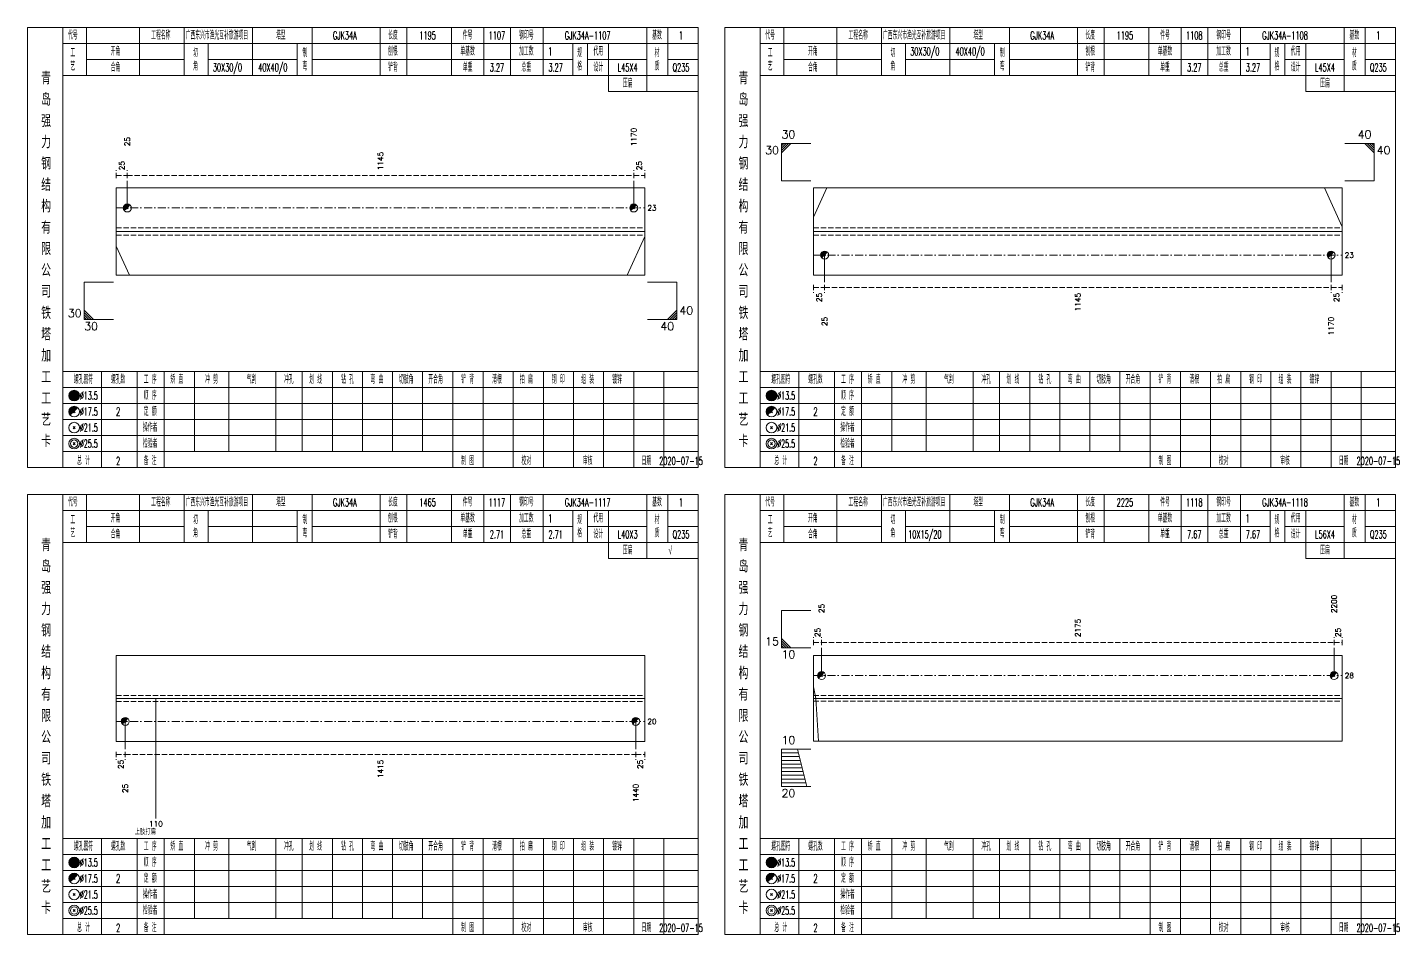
# Model space of a CAD drawing. Extents: x 0 to 2606, y -377 to 6479.
# Drawn here: x 2091 to 2606, y 1750 to 2090 of the extents above; entities that cross this region are included whole.
import ezdxf
from ezdxf.enums import TextEntityAlignment as Align

# ---------------------------------------------------------------- set-up
doc = ezdxf.new("R2010")
doc.units = 0
doc.header["$MEASUREMENT"] = 0
doc.linetypes.add('一点画线', pattern=[5.2, 3, -1, 0.2, -1])
doc.linetypes.add('虚线', pattern=[2.75, 2, -0.75])
doc.layers.get('0').update_dxf_attribs({"linetype": 'CONTINUOUS', "lineweight": 25})
for name, color, linetype, lineweight in [('1', 7, 'CONTINUOUS', 25), ('2', 7, 'CONTINUOUS', 25), ('4', 7, 'CONTINUOUS', 25)]:
    doc.layers.add(name, color=color, linetype=linetype, lineweight=lineweight)
doc.styles.get("Standard").update_dxf_attribs({"font": 'simplex.shx', "width": 0.7, "height": 3, "bigfont": 'gbhzfs.shx'})

msp = doc.modelspace()

# ---------------------------------------------------------------- linework, layer by layer
at = {"color": 7, "linetype": 'Continuous', "lineweight": 13}
for p, q in [((2373.9, 2046.5), (2384.9, 2046.5)), ((2373.9, 2032.5), (2373.9, 2046.5)), ((2374.78, 2046.5), (2373.9, 2045.62)), ((2375.65, 2046.5), (2373.9, 2044.75)), ((2376.53, 2046.5), (2373.9, 2043.88)), ((2377.4, 2046.5), (2373.9, 2043)), ((2596, 2046.5), (2585, 2046.5)), ((2592.5, 2046.5), (2596, 2043)), ((2593.38, 2046.5), (2596, 2043.88)), ((2594.25, 2046.5), (2596, 2044.75)), ((2595.12, 2046.5), (2596, 2045.62)), ((2596, 2032.5), (2596, 2046.5)), ((2128.64, 2022.33), (2128.64, 2032.5)), ((2318.46, 2022.33), (2318.46, 2032.5)), ((2373.9, 2032.5), (2384.9, 2032.5)), ((2596, 2032.5), (2585, 2032.5)), ((2385.9, 2018.94), (2390.87, 2029.83)), ((2584, 2015.31), (2577.37, 2029.83)), ((2322.6, 2011.69), (2315.97, 1997.17)), ((2124.5, 2008.06), (2129.47, 1997.17)), ((2390.04, 2004.67), (2390.04, 1994.5)), ((2579.86, 2004.67), (2579.86, 1994.5)), ((2112.5, 1994.5), (2123.5, 1994.5)), ((2112.5, 1994.5), (2112.5, 1980.5)), ((2334.6, 1994.5), (2323.6, 1994.5)), ((2334.6, 1994.5), (2334.6, 1980.5)), ((2116, 1980.5), (2112.5, 1984)), ((2115.12, 1980.5), (2112.5, 1983.12)), ((2114.25, 1980.5), (2112.5, 1982.25)), ((2113.38, 1980.5), (2112.5, 1981.38)), ((2112.5, 1980.5), (2123.5, 1980.5)), ((2334.6, 1980.5), (2323.6, 1980.5)), ((2331.1, 1980.5), (2334.6, 1984)), ((2331.98, 1980.5), (2334.6, 1983.12)), ((2332.85, 1980.5), (2334.6, 1982.25)), ((2333.73, 1980.5), (2334.6, 1981.38)), ((2373.9, 1871.5), (2384.9, 1871.5)), ((2373.9, 1857.5), (2373.9, 1871.5)), ((2377.4, 1857.5), (2373.9, 1861)), ((2376.53, 1857.5), (2373.9, 1860.12)), ((2375.65, 1857.5), (2373.9, 1859.25)), ((2374.78, 1857.5), (2373.9, 1858.38)), ((2373.9, 1857.5), (2384.9, 1857.5)), ((2388.9, 1847.07), (2388.9, 1857.5)), ((2581, 1847.07), (2581, 1857.5)), ((2385.9, 1842.8), (2386.79, 1838.5)), ((2386.79, 1838.5), (2387.68, 1822.43)), ((2127.88, 1829.88), (2127.88, 1819.5)), ((2319.22, 1829.88), (2319.22, 1819.5)), ((2373.9, 1819.5), (2384.9, 1819.5)), ((2373.9, 1819.5), (2373.9, 1805.5)), ((2373.9, 1818.1), (2380.25, 1818.1)), ((2373.9, 1816.7), (2380.6, 1816.7)), ((2379.9, 1819.5), (2383.4, 1805.5)), ((2373.9, 1815.3), (2380.95, 1815.3)), ((2373.9, 1813.9), (2381.3, 1813.9)), ((2373.9, 1812.5), (2381.65, 1812.5)), ((2373.9, 1811.1), (2382, 1811.1)), ((2373.9, 1809.7), (2382.35, 1809.7)), ((2373.9, 1808.3), (2382.7, 1808.3)), ((2373.9, 1806.9), (2383.05, 1806.9)), ((2373.9, 1805.5), (2384.9, 1805.5))]:
    msp.add_line(p, q, dxfattribs=at)
at = {"color": 8, "linetype": '虚线', "lineweight": 9}
for p, q in [((2124.5, 2033.5), (2124.5, 2036.5)), ((2124.5, 2034.5), (2128.64, 2034.5)), ((2128.64, 2033.5), (2128.64, 2036.5)), ((2128.64, 2033.5), (2128.64, 2036.5)), ((2128.64, 2034.5), (2318.46, 2034.5)), ((2318.46, 2033.5), (2318.46, 2036.5)), ((2318.46, 2033.5), (2318.46, 2036.5)), ((2318.46, 2034.5), (2322.6, 2034.5)), ((2322.6, 2033.5), (2322.6, 2036.5)), ((2385.9, 1993.5), (2385.9, 1990.5)), ((2385.9, 1992.5), (2390.04, 1992.5)), ((2390.04, 1993.5), (2390.04, 1990.5)), ((2390.04, 1993.5), (2390.04, 1990.5)), ((2390.04, 1992.5), (2579.86, 1992.5)), ((2579.86, 1993.5), (2579.86, 1990.5)), ((2579.86, 1993.5), (2579.86, 1990.5)), ((2579.86, 1992.5), (2584, 1992.5)), ((2584, 1993.5), (2584, 1990.5)), ((2385.9, 1858.5), (2385.9, 1861.5)), ((2385.9, 1859.5), (2388.9, 1859.5)), ((2388.9, 1858.5), (2388.9, 1861.5)), ((2388.9, 1858.5), (2388.9, 1861.5)), ((2388.9, 1859.5), (2581, 1859.5)), ((2581, 1858.5), (2581, 1861.5)), ((2581, 1858.5), (2581, 1861.5)), ((2581, 1859.5), (2584, 1859.5)), ((2584, 1858.5), (2584, 1861.5)), ((2124.5, 1818.5), (2124.5, 1815.5)), ((2124.5, 1817.5), (2127.88, 1817.5)), ((2127.88, 1818.5), (2127.88, 1815.5)), ((2127.88, 1818.5), (2127.88, 1815.5)), ((2127.88, 1817.5), (2319.22, 1817.5)), ((2319.22, 1818.5), (2319.22, 1815.5)), ((2319.22, 1818.5), (2319.22, 1815.5)), ((2319.22, 1817.5), (2322.6, 1817.5)), ((2322.6, 1818.5), (2322.6, 1815.5))]:
    msp.add_line(p, q, dxfattribs=at)
at = {"color": 7, "linetype": 'Continuous', "lineweight": 18}
for p, q in [((2124.5, 2029.83), (2124.5, 1997.17)), ((2124.5, 2029.83), (2322.6, 2029.83)), ((2322.6, 2029.83), (2322.6, 1997.17)), ((2385.9, 2029.83), (2385.9, 1997.17)), ((2385.9, 2029.83), (2584, 2029.83)), ((2584, 2029.83), (2584, 1997.17)), ((2124.5, 2013.5), (2322.6, 2013.5)), ((2385.9, 2013.5), (2584, 2013.5)), ((2124.5, 1854.62), (2124.5, 1822.38)), ((2124.5, 1854.62), (2322.6, 1854.62)), ((2322.6, 1854.62), (2322.6, 1822.38)), ((2385.9, 1854.57), (2385.9, 1822.43)), ((2385.9, 1854.57), (2584, 1854.57)), ((2584, 1854.57), (2584, 1822.43)), ((2124.5, 1838.5), (2322.6, 1838.5)), ((2385.9, 1838.5), (2584, 1838.5))]:
    msp.add_line(p, q, dxfattribs=at)
at = {"color": 3, "linetype": '一点画线', "lineweight": 13}
for p, q in [((2124.5, 2022.33), (2322.6, 2022.33)), ((2385.9, 2004.67), (2584, 2004.67)), ((2385.9, 1847.07), (2584, 1847.07)), ((2124.5, 1829.88), (2322.6, 1829.88))]:
    msp.add_line(p, q, dxfattribs=at)
at = {"color": 7, "linetype": 'Continuous', "lineweight": 0}
for p, q in [((2128.34, 2022.03), (2128.94, 2022.63)), ((2128.34, 2022.63), (2128.94, 2022.03)), ((2318.16, 2022.03), (2318.76, 2022.63)), ((2318.16, 2022.63), (2318.76, 2022.03)), ((2388.6, 1846.77), (2389.2, 1847.37)), ((2388.6, 1847.37), (2389.2, 1846.77)), ((2580.7, 1846.77), (2581.3, 1847.37)), ((2580.7, 1847.37), (2581.3, 1846.77))]:
    msp.add_line(p, q, dxfattribs=at)
at = {"color": 1, "linetype": '虚线', "lineweight": 18}
for p, q in [((2124.5, 2014.83), (2322.6, 2014.83)), ((2124.5, 2012.17), (2322.6, 2012.17)), ((2385.9, 2014.83), (2584, 2014.83)), ((2385.9, 2012.17), (2584, 2012.17)), ((2124.5, 1839.62), (2322.6, 1839.62)), ((2124.5, 1837.38), (2322.6, 1837.38)), ((2385.9, 1839.57), (2584, 1839.57)), ((2385.9, 1837.43), (2584, 1837.43))]:
    msp.add_line(p, q, dxfattribs=at)
at = {"color": 7, "linetype": 'Continuous', "lineweight": 13}
for centre in [(2128.64, 2022.33), (2318.46, 2022.33), (2388.9, 1847.07), (2581, 1847.07)]:
    msp.add_circle(centre, 1.5, dxfattribs=at)
for centre, radius in [((2128.64, 2022.33), 1.35), ((2128.64, 2022.33), 1.2), ((2128.64, 2022.33), 1.05), ((2128.64, 2022.33), 0.9), ((2128.64, 2022.33), 0.75), ((2128.64, 2022.33), 0.6), ((2128.64, 2022.33), 0.45), ((2128.64, 2022.33), 0.3), ((2128.64, 2022.33), 0.15), ((2318.46, 2022.33), 1.35), ((2318.46, 2022.33), 1.2), ((2318.46, 2022.33), 1.05), ((2318.46, 2022.33), 0.9), ((2318.46, 2022.33), 0.75), ((2318.46, 2022.33), 0.6), ((2318.46, 2022.33), 0.45), ((2318.46, 2022.33), 0.3), ((2318.46, 2022.33), 0.15), ((2388.9, 1847.07), 1.35), ((2388.9, 1847.07), 1.2), ((2388.9, 1847.07), 1.05), ((2388.9, 1847.07), 0.9), ((2388.9, 1847.07), 0.75), ((2388.9, 1847.07), 0.6), ((2388.9, 1847.07), 0.45), ((2388.9, 1847.07), 0.3), ((2388.9, 1847.07), 0.15), ((2581, 1847.07), 1.35), ((2581, 1847.07), 1.2), ((2581, 1847.07), 1.05), ((2581, 1847.07), 0.9), ((2581, 1847.07), 0.75), ((2581, 1847.07), 0.6), ((2581, 1847.07), 0.45), ((2581, 1847.07), 0.3), ((2581, 1847.07), 0.15)]:
    msp.add_arc(centre, radius, 45, 225, dxfattribs=at)
at = {"layer": '1', "color": 7, "linetype": 'Continuous', "lineweight": 0}
for p, q in [((2389.74, 2004.37), (2390.34, 2004.97)), ((2389.74, 2004.97), (2390.34, 2004.37)), ((2579.56, 2004.37), (2580.16, 2004.97)), ((2579.56, 2004.97), (2580.16, 2004.37)), ((2127.58, 1829.58), (2128.18, 1830.17)), ((2127.58, 1830.17), (2128.18, 1829.58)), ((2318.92, 1829.58), (2319.52, 1830.17)), ((2318.92, 1830.17), (2319.52, 1829.58))]:
    msp.add_line(p, q, dxfattribs=at)
at = {"layer": '1', "color": 7, "linetype": 'Continuous', "lineweight": 18}
for p, q in [((2124.5, 1997.17), (2322.6, 1997.17)), ((2385.9, 1997.17), (2584, 1997.17)), ((2124.5, 1822.38), (2322.6, 1822.38)), ((2385.9, 1822.43), (2584, 1822.43))]:
    msp.add_line(p, q, dxfattribs=at)
at = {"layer": '1', "color": 7, "linetype": 'Continuous', "lineweight": 13}
for centre in [(2390.04, 2004.67), (2579.86, 2004.67), (2127.88, 1829.88), (2319.22, 1829.88)]:
    msp.add_circle(centre, 1.5, dxfattribs=at)
for centre, radius in [((2390.04, 2004.67), 1.35), ((2579.86, 2004.67), 1.35), ((2390.04, 2004.67), 1.2), ((2390.04, 2004.67), 1.05), ((2390.04, 2004.67), 0.9), ((2390.04, 2004.67), 0.75), ((2390.04, 2004.67), 0.6), ((2390.04, 2004.67), 0.45), ((2390.04, 2004.67), 0.3), ((2390.04, 2004.67), 0.15), ((2579.86, 2004.67), 1.2), ((2579.86, 2004.67), 1.05), ((2579.86, 2004.67), 0.9), ((2579.86, 2004.67), 0.75), ((2579.86, 2004.67), 0.6), ((2579.86, 2004.67), 0.45), ((2579.86, 2004.67), 0.3), ((2579.86, 2004.67), 0.15), ((2127.88, 1829.88), 1.35), ((2127.88, 1829.88), 1.2), ((2319.22, 1829.88), 1.35), ((2319.22, 1829.88), 1.2), ((2127.88, 1829.88), 1.05), ((2127.88, 1829.88), 0.9), ((2127.88, 1829.88), 0.75), ((2127.88, 1829.88), 0.6), ((2127.88, 1829.88), 0.45), ((2127.88, 1829.88), 0.3), ((2127.88, 1829.88), 0.15), ((2319.22, 1829.88), 1.05), ((2319.22, 1829.88), 0.9), ((2319.22, 1829.88), 0.75), ((2319.22, 1829.88), 0.6), ((2319.22, 1829.88), 0.45), ((2319.22, 1829.88), 0.3), ((2319.22, 1829.88), 0.15)]:
    msp.add_arc(centre, radius, 45, 225, dxfattribs=at)
at = {"layer": '2', "color": 7, "linetype": 'Continuous', "lineweight": 13}
msp.add_line((2139.37, 1838.5), (2139.37, 1793.5), dxfattribs=at)
at = {"layer": '4', "color": 1, "linetype": 'Continuous', "lineweight": 18}
for p, q in [((2104.5, 1925), (2104.5, 2090)), ((2113.4, 2072), (2113.4, 2090)), ((2133.2, 2072), (2133.2, 2090)), ((2150, 2072), (2150, 2090)), ((2175.6, 2072), (2175.6, 2090)), ((2197.9, 2072), (2197.9, 2090)), ((2223.4, 2072), (2223.4, 2090)), ((2233.4, 2072), (2233.4, 2090)), ((2250.1, 2072), (2250.1, 2090)), ((2262.3, 2072), (2262.3, 2090)), ((2272.3, 2072), (2272.3, 2090)), ((2284.5, 2072), (2284.5, 2090)), ((2323.4, 2066), (2323.4, 2090)), ((2331.2, 2072), (2331.2, 2090)), ((2365.9, 1925), (2365.9, 2090)), ((2374.8, 2072), (2374.8, 2090)), ((2394.6, 2072), (2394.6, 2090)), ((2411.4, 2072), (2411.4, 2090)), ((2437, 2072), (2437, 2090)), ((2459.3, 2072), (2459.3, 2090)), ((2484.8, 2072), (2484.8, 2090)), ((2494.8, 2072), (2494.8, 2090)), ((2511.5, 2072), (2511.5, 2090)), ((2523.7, 2072), (2523.7, 2090)), ((2533.7, 2072), (2533.7, 2090)), ((2545.9, 2072), (2545.9, 2090)), ((2584.8, 2066), (2584.8, 2090)), ((2592.6, 2072), (2592.6, 2090)), ((2104.5, 2084), (2342.6, 2084)), ((2159, 2072), (2159, 2084)), ((2192.3, 2072), (2192.3, 2084)), ((2295.6, 2072), (2295.6, 2084)), ((2301.2, 2072), (2301.2, 2084)), ((2309, 2066), (2309, 2084)), ((2365.9, 2084), (2604, 2084)), ((2420.4, 2072), (2420.4, 2084)), ((2453.7, 2072), (2453.7, 2084)), ((2557, 2072), (2557, 2084)), ((2562.6, 2072), (2562.6, 2084)), ((2570.4, 2066), (2570.4, 2084)), ((2113.4, 2078), (2150, 2078)), ((2159, 2078), (2192.3, 2078)), ((2197.9, 2078), (2295.6, 2078)), ((2301.2, 2078), (2323.4, 2078)), ((2331.2, 2078), (2342.6, 2078)), ((2374.8, 2078), (2411.4, 2078)), ((2420.4, 2078), (2453.7, 2078)), ((2459.3, 2078), (2557, 2078)), ((2562.6, 2078), (2584.8, 2078)), ((2592.6, 2078), (2604, 2078)), ((2104.5, 2072), (2342.6, 2072)), ((2365.9, 2072), (2604, 2072)), ((2309, 2066), (2342.6, 2066)), ((2570.4, 2066), (2604, 2066)), ((2104.5, 1961), (2342.6, 1961)), ((2119, 1925), (2119, 1961)), ((2132.3, 1925), (2132.3, 1961)), ((2142.4, 1925), (2142.4, 1961)), ((2153.8, 1931), (2153.8, 1961)), ((2166.7, 1931), (2166.7, 1961)), ((2184.3, 1931), (2184.3, 1961)), ((2194.2, 1931), (2194.2, 1961)), ((2205.5, 1931), (2205.5, 1961)), ((2216.8, 1931), (2216.8, 1961)), ((2228.1, 1931), (2228.1, 1961)), ((2239.3, 1931), (2239.3, 1961)), ((2250.7, 1931), (2250.7, 1961)), ((2262, 1931), (2262, 1961)), ((2273.3, 1931), (2273.3, 1961)), ((2284.6, 1931), (2284.6, 1961)), ((2295.9, 1931), (2295.9, 1961)), ((2307.2, 1931), (2307.2, 1961)), ((2318.5, 1931), (2318.5, 1961)), ((2329.8, 1931), (2329.8, 1961)), ((2365.9, 1961), (2604, 1961)), ((2380.4, 1925), (2380.4, 1961)), ((2393.7, 1925), (2393.7, 1961)), ((2403.8, 1925), (2403.8, 1961)), ((2415.2, 1931), (2415.2, 1961)), ((2428.1, 1931), (2428.1, 1961)), ((2445.7, 1931), (2445.7, 1961)), ((2455.6, 1931), (2455.6, 1961)), ((2466.9, 1931), (2466.9, 1961)), ((2478.2, 1931), (2478.2, 1961)), ((2489.5, 1931), (2489.5, 1961)), ((2500.7, 1931), (2500.7, 1961)), ((2512.1, 1931), (2512.1, 1961)), ((2523.4, 1931), (2523.4, 1961)), ((2534.7, 1931), (2534.7, 1961)), ((2546, 1931), (2546, 1961)), ((2557.3, 1931), (2557.3, 1961)), ((2568.6, 1931), (2568.6, 1961)), ((2579.9, 1931), (2579.9, 1961)), ((2591.2, 1931), (2591.2, 1961)), ((2104.5, 1955), (2342.6, 1955)), ((2365.9, 1955), (2604, 1955)), ((2104.5, 1949), (2342.6, 1949)), ((2365.9, 1949), (2604, 1949)), ((2104.5, 1943), (2342.6, 1943)), ((2365.9, 1943), (2604, 1943)), ((2104.5, 1937), (2342.6, 1937)), ((2365.9, 1937), (2604, 1937)), ((2104.5, 1931), (2342.6, 1931)), ((2250.7, 1925), (2250.7, 1931)), ((2262, 1925), (2262, 1931)), ((2273.3, 1925), (2273.3, 1931)), ((2284.6, 1925), (2284.6, 1931)), ((2295.9, 1925), (2295.9, 1931)), ((2307.2, 1925), (2307.2, 1931)), ((2318.5, 1925), (2318.5, 1931)), ((2329.8, 1925), (2329.8, 1931)), ((2365.9, 1931), (2604, 1931)), ((2512.1, 1925), (2512.1, 1931)), ((2523.4, 1925), (2523.4, 1931)), ((2534.7, 1925), (2534.7, 1931)), ((2546, 1925), (2546, 1931)), ((2557.3, 1925), (2557.3, 1931)), ((2568.6, 1925), (2568.6, 1931)), ((2579.9, 1925), (2579.9, 1931)), ((2591.2, 1925), (2591.2, 1931)), ((2104.5, 1750), (2104.5, 1915)), ((2113.4, 1897), (2113.4, 1915)), ((2133.2, 1897), (2133.2, 1915)), ((2150, 1897), (2150, 1915)), ((2175.6, 1897), (2175.6, 1915)), ((2197.9, 1897), (2197.9, 1915)), ((2223.4, 1897), (2223.4, 1915)), ((2233.4, 1897), (2233.4, 1915)), ((2250.1, 1897), (2250.1, 1915)), ((2262.3, 1897), (2262.3, 1915)), ((2272.3, 1897), (2272.3, 1915)), ((2284.5, 1897), (2284.5, 1915)), ((2323.4, 1891), (2323.4, 1915)), ((2331.2, 1897), (2331.2, 1915)), ((2365.9, 1750), (2365.9, 1915)), ((2374.8, 1897), (2374.8, 1915)), ((2394.6, 1897), (2394.6, 1915)), ((2411.4, 1897), (2411.4, 1915)), ((2437, 1897), (2437, 1915)), ((2459.3, 1897), (2459.3, 1915)), ((2484.8, 1897), (2484.8, 1915)), ((2494.8, 1897), (2494.8, 1915)), ((2511.5, 1897), (2511.5, 1915)), ((2523.7, 1897), (2523.7, 1915)), ((2533.7, 1897), (2533.7, 1915)), ((2545.9, 1897), (2545.9, 1915)), ((2584.8, 1891), (2584.8, 1915)), ((2592.6, 1897), (2592.6, 1915)), ((2104.5, 1909), (2342.6, 1909)), ((2159, 1897), (2159, 1909)), ((2192.3, 1897), (2192.3, 1909)), ((2295.6, 1897), (2295.6, 1909)), ((2301.2, 1897), (2301.2, 1909)), ((2309, 1891), (2309, 1909)), ((2365.9, 1909), (2604, 1909)), ((2420.4, 1897), (2420.4, 1909)), ((2453.7, 1897), (2453.7, 1909)), ((2557, 1897), (2557, 1909)), ((2562.6, 1897), (2562.6, 1909)), ((2570.4, 1891), (2570.4, 1909)), ((2113.4, 1903), (2150, 1903)), ((2159, 1903), (2192.3, 1903)), ((2197.9, 1903), (2295.6, 1903)), ((2301.2, 1903), (2323.4, 1903)), ((2331.2, 1903), (2342.6, 1903)), ((2374.8, 1903), (2411.4, 1903)), ((2420.4, 1903), (2453.7, 1903)), ((2459.3, 1903), (2557, 1903)), ((2562.6, 1903), (2584.8, 1903)), ((2592.6, 1903), (2604, 1903)), ((2104.5, 1897), (2342.6, 1897)), ((2365.9, 1897), (2604, 1897)), ((2309, 1891), (2342.6, 1891)), ((2570.4, 1891), (2604, 1891)), ((2104.5, 1786), (2342.6, 1786)), ((2119, 1750), (2119, 1786)), ((2132.3, 1750), (2132.3, 1786)), ((2142.4, 1750), (2142.4, 1786)), ((2153.8, 1756), (2153.8, 1786)), ((2166.7, 1756), (2166.7, 1786)), ((2184.3, 1756), (2184.3, 1786)), ((2194.2, 1756), (2194.2, 1786)), ((2205.5, 1756), (2205.5, 1786)), ((2216.8, 1756), (2216.8, 1786)), ((2228.1, 1756), (2228.1, 1786)), ((2239.3, 1756), (2239.3, 1786)), ((2250.7, 1756), (2250.7, 1786)), ((2262, 1756), (2262, 1786)), ((2273.3, 1756), (2273.3, 1786)), ((2284.6, 1756), (2284.6, 1786)), ((2295.9, 1756), (2295.9, 1786)), ((2307.2, 1756), (2307.2, 1786)), ((2318.5, 1756), (2318.5, 1786)), ((2329.8, 1756), (2329.8, 1786)), ((2365.9, 1786), (2604, 1786)), ((2380.4, 1750), (2380.4, 1786)), ((2393.7, 1750), (2393.7, 1786)), ((2403.8, 1750), (2403.8, 1786)), ((2415.2, 1756), (2415.2, 1786)), ((2428.1, 1756), (2428.1, 1786)), ((2445.7, 1756), (2445.7, 1786)), ((2455.6, 1756), (2455.6, 1786)), ((2466.9, 1756), (2466.9, 1786)), ((2478.2, 1756), (2478.2, 1786)), ((2489.5, 1756), (2489.5, 1786)), ((2500.7, 1756), (2500.7, 1786)), ((2512.1, 1756), (2512.1, 1786)), ((2523.4, 1756), (2523.4, 1786)), ((2534.7, 1756), (2534.7, 1786)), ((2546, 1756), (2546, 1786)), ((2557.3, 1756), (2557.3, 1786)), ((2568.6, 1756), (2568.6, 1786)), ((2579.9, 1756), (2579.9, 1786)), ((2591.2, 1756), (2591.2, 1786)), ((2104.5, 1780), (2342.6, 1780)), ((2365.9, 1780), (2604, 1780)), ((2104.5, 1774), (2342.6, 1774)), ((2365.9, 1774), (2604, 1774)), ((2104.5, 1768), (2342.6, 1768)), ((2365.9, 1768), (2604, 1768)), ((2104.5, 1762), (2342.6, 1762)), ((2365.9, 1762), (2604, 1762)), ((2104.5, 1756), (2342.6, 1756)), ((2250.7, 1750), (2250.7, 1756)), ((2262, 1750), (2262, 1756)), ((2273.3, 1750), (2273.3, 1756)), ((2284.6, 1750), (2284.6, 1756)), ((2295.9, 1750), (2295.9, 1756)), ((2307.2, 1750), (2307.2, 1756)), ((2318.5, 1750), (2318.5, 1756)), ((2329.8, 1750), (2329.8, 1756)), ((2365.9, 1756), (2604, 1756)), ((2512.1, 1750), (2512.1, 1756)), ((2523.4, 1750), (2523.4, 1756)), ((2534.7, 1750), (2534.7, 1756)), ((2546, 1750), (2546, 1756)), ((2557.3, 1750), (2557.3, 1756)), ((2568.6, 1750), (2568.6, 1756)), ((2579.9, 1750), (2579.9, 1756)), ((2591.2, 1750), (2591.2, 1756))]:
    msp.add_line(p, q, dxfattribs=at)
at = {"layer": '4', "color": 7, "linetype": 'Continuous', "lineweight": 13}
for p, q in [((2108.5, 1951.8), (2108.9, 1952.2)), ((2108.9, 1951.8), (2108.5, 1952.2)), ((2369.9, 1951.8), (2370.3, 1952.2)), ((2370.3, 1951.8), (2369.9, 1952.2)), ((2108.3, 1939.6), (2109.1, 1940.4)), ((2109.1, 1939.6), (2108.3, 1940.4)), ((2369.7, 1939.6), (2370.5, 1940.4)), ((2370.5, 1939.6), (2369.7, 1940.4)), ((2108.3, 1933.6), (2109.1, 1934.4)), ((2109.1, 1933.6), (2108.3, 1934.4)), ((2369.7, 1933.6), (2370.5, 1934.4)), ((2370.5, 1933.6), (2369.7, 1934.4)), ((2108.5, 1776.8), (2108.9, 1777.2)), ((2108.9, 1776.8), (2108.5, 1777.2)), ((2369.9, 1776.8), (2370.3, 1777.2)), ((2370.3, 1776.8), (2369.9, 1777.2)), ((2108.3, 1764.6), (2109.1, 1765.4)), ((2109.1, 1764.6), (2108.3, 1765.4)), ((2369.7, 1764.6), (2370.5, 1765.4)), ((2370.5, 1764.6), (2369.7, 1765.4)), ((2108.3, 1758.6), (2109.1, 1759.4)), ((2109.1, 1758.6), (2108.3, 1759.4)), ((2369.7, 1758.6), (2370.5, 1759.4)), ((2370.5, 1758.6), (2369.7, 1759.4))]:
    msp.add_line(p, q, dxfattribs=at)
at = {"layer": '4', "color": 7, "linetype": 'Continuous', "lineweight": 0}
for p, q in [((2108.3, 1945.6), (2109.1, 1946.4)), ((2108.3, 1946.4), (2109.1, 1945.6)), ((2369.7, 1945.6), (2370.5, 1946.4)), ((2369.7, 1946.4), (2370.5, 1945.6)), ((2108.3, 1770.6), (2109.1, 1771.4)), ((2108.3, 1771.4), (2109.1, 1770.6)), ((2369.7, 1770.6), (2370.5, 1771.4)), ((2369.7, 1771.4), (2370.5, 1770.6))]:
    msp.add_line(p, q, dxfattribs=at)
at = {"layer": '4', "color": 1, "linetype": 'Continuous', "lineweight": 18}
for points in [[(2091.2, 2090), (2091.2, 1925), (2342.6, 1925), (2342.6, 2090)], [(2352.6, 2090), (2352.6, 1925), (2604, 1925), (2604, 2090)], [(2091.2, 1915), (2091.2, 1750), (2342.6, 1750), (2342.6, 1915)], [(2352.6, 1915), (2352.6, 1750), (2604, 1750), (2604, 1915)]]:
    msp.add_lwpolyline(points, close=True, dxfattribs=at)
at = {"layer": '4', "color": 7, "linetype": 'Continuous', "lineweight": 13}
for centre, radius in [((2108.7, 1952), 2), ((2108.7, 1952), 1.8), ((2108.7, 1952), 1.6), ((2108.7, 1952), 1.4), ((2108.7, 1952), 1.2), ((2108.7, 1952), 1), ((2108.7, 1952), 0.8), ((2108.7, 1952), 0.6), ((2108.7, 1952), 0.4), ((2108.7, 1952), 0.2), ((2370.1, 1952), 2), ((2370.1, 1952), 1.8), ((2370.1, 1952), 1.6), ((2370.1, 1952), 1.4), ((2370.1, 1952), 1.2), ((2370.1, 1952), 1), ((2370.1, 1952), 0.8), ((2370.1, 1952), 0.6), ((2370.1, 1952), 0.4), ((2370.1, 1952), 0.2), ((2108.7, 1946), 2), ((2370.1, 1946), 2), ((2108.7, 1940), 2), ((2370.1, 1940), 2), ((2108.7, 1934), 2), ((2108.7, 1934), 1.4), ((2370.1, 1934), 2), ((2370.1, 1934), 1.4), ((2108.7, 1777), 2), ((2108.7, 1777), 1.8), ((2108.7, 1777), 1.6), ((2108.7, 1777), 1.4), ((2108.7, 1777), 1.2), ((2108.7, 1777), 1), ((2108.7, 1777), 0.8), ((2108.7, 1777), 0.6), ((2108.7, 1777), 0.4), ((2108.7, 1777), 0.2), ((2370.1, 1777), 2), ((2370.1, 1777), 1.8), ((2370.1, 1777), 1.6), ((2370.1, 1777), 1.4), ((2370.1, 1777), 1.2), ((2370.1, 1777), 1), ((2370.1, 1777), 0.8), ((2370.1, 1777), 0.6), ((2370.1, 1777), 0.4), ((2370.1, 1777), 0.2), ((2108.7, 1771), 2), ((2370.1, 1771), 2), ((2108.7, 1765), 2), ((2370.1, 1765), 2), ((2108.7, 1759), 2), ((2108.7, 1759), 1.4), ((2370.1, 1759), 2), ((2370.1, 1759), 1.4)]:
    msp.add_circle(centre, radius, dxfattribs=at)
for centre, radius in [((2108.7, 1946), 1.8), ((2108.7, 1946), 1.6), ((2108.7, 1946), 1.4), ((2108.7, 1946), 1.2), ((2108.7, 1946), 1), ((2108.7, 1946), 0.8), ((2108.7, 1946), 0.6), ((2108.7, 1946), 0.4), ((2108.7, 1946), 0.2), ((2370.1, 1946), 1.8), ((2370.1, 1946), 1.6), ((2370.1, 1946), 1.4), ((2370.1, 1946), 1.2), ((2370.1, 1946), 1), ((2370.1, 1946), 0.8), ((2370.1, 1946), 0.6), ((2370.1, 1946), 0.4), ((2370.1, 1946), 0.2), ((2108.7, 1771), 1.8), ((2108.7, 1771), 1.6), ((2108.7, 1771), 1.4), ((2108.7, 1771), 1.2), ((2108.7, 1771), 1), ((2108.7, 1771), 0.8), ((2108.7, 1771), 0.6), ((2108.7, 1771), 0.4), ((2108.7, 1771), 0.2), ((2370.1, 1771), 1.8), ((2370.1, 1771), 1.6), ((2370.1, 1771), 1.4), ((2370.1, 1771), 1.2), ((2370.1, 1771), 1), ((2370.1, 1771), 0.8), ((2370.1, 1771), 0.6), ((2370.1, 1771), 0.4), ((2370.1, 1771), 0.2)]:
    msp.add_arc(centre, radius, 45, 225, dxfattribs=at)

# ---------------------------------------------------------------- texts
at = {"color": 7, "linetype": 'Continuous', "lineweight": 13}
for s, p in [('25', (2128.64, 2045.5)), ('1170', (2318.46, 2045.5)), ('25', (2388.9, 1870.5)), ('2200', (2581, 1870.5))]:
    msp.add_text(s, height=2, rotation=90, dxfattribs=at).set_placement(p, align=Align.MIDDLE_LEFT)
for s, p in [('30', (2373.9, 2047.5)), ('40', (2335.6, 1981.5)), ('10', (2373.9, 1820.5))]:
    msp.add_text(s, height=3, dxfattribs=at).set_placement(p, align=Align.BOTTOM_LEFT)
for s, p in [('40', (2595, 2047.5)), ('30', (2111.5, 1980.5)), ('15', (2372.9, 1857.5))]:
    msp.add_text(s, height=3, dxfattribs=at).set_placement(p, align=Align.BOTTOM_RIGHT)
at = {"color": 8, "linetype": 'Continuous', "lineweight": 9}
for s, p in [('1145', (2223.55, 2036.5)), ('25', (2126.57, 2036.5)), ('25', (2320.53, 2036.5)), ('2175', (2484.95, 1861.5)), ('25', (2387.4, 1861.5)), ('25', (2582.5, 1861.5))]:
    msp.add_text(s, height=2, rotation=90, dxfattribs=at).set_placement(p, align=Align.MIDDLE_LEFT)
at = {"color": 7, "linetype": 'Continuous', "lineweight": 13}
for s, p in [('30', (2372.9, 2045.5)), ('40', (2333.6, 1979.5))]:
    msp.add_text(s, height=3, dxfattribs=at).set_placement(p, align=Align.TOP_RIGHT)
for s, p in [('40', (2597, 2045.5)), ('30', (2112.5, 1979.5)), ('10', (2373.9, 1856.5)), ('20', (2373.9, 1804.5))]:
    msp.add_text(s, height=3, dxfattribs=at).set_placement(p, align=Align.TOP_LEFT)
for s, p in [('23', (2323.6, 2022.33)), ('23', (2585, 2004.67)), ('28', (2585, 1847.07)), ('20', (2323.6, 1829.88))]:
    msp.add_text(s, height=2, dxfattribs=at).set_placement(p, align=Align.MIDDLE_LEFT)
at = {"color": 8, "linetype": 'Continuous', "lineweight": 9}
for s, p in [('25', (2387.97, 1990.5)), ('1145', (2484.95, 1990.5)), ('25', (2581.93, 1990.5)), ('25', (2126.19, 1815.5)), ('1415', (2223.55, 1815.5)), ('25', (2320.91, 1815.5))]:
    msp.add_text(s, height=2, rotation=90, dxfattribs=at).set_placement(p, align=Align.MIDDLE_RIGHT)
at = {"layer": '1', "color": 7, "linetype": 'Continuous', "lineweight": 13}
for s, p in [('25', (2390.04, 1981.5)), ('1170', (2579.86, 1981.5)), ('25', (2127.88, 1806.5)), ('1440', (2319.22, 1806.5))]:
    msp.add_text(s, height=2, rotation=90, dxfattribs=at).set_placement(p, align=Align.MIDDLE_RIGHT)
at = {"layer": '2', "color": 7, "linetype": 'Continuous', "lineweight": 13}
for s, p in [('110', (2139.37, 1792.5)), ('上肢打扁', (2135.37, 1789.5))]:
    msp.add_text(s, height=2, dxfattribs=at).set_placement(p, align=Align.TOP_CENTER)
at = {"layer": '4', "color": 1, "linetype": 'Continuous', "lineweight": 13}
for s, height, width, p in [('代号', 3, 0.6, (2108.2, 2087)), ('工程名称', 3, 0.6, (2141.2, 2087)), ('广西东兴市渔光互补旅游项目', 3, 0.6, (2162.2, 2087)), ('塔型', 3, 0.6, (2186.2, 2087)), ('GJK34A', 3, 0.6, (2210.2, 2087)), ('长度', 3, 0.6, (2228.2, 2087)), ('1195', 3, 0.6, (2241.2, 2087)), ('件号', 3, 0.6, (2256.2, 2087)), ('1107', 3, 0.6, (2267.2, 2087)), ('钢印号', 3, 0.6, (2278.2, 2087)), ('GJK34A-1107', 3, 0.6, (2301.2, 2087)), ('基数', 3, 0.6, (2327.2, 2087)), ('1', 3, 0.6, (2336.2, 2087)), ('代号', 3, 0.6, (2369.6, 2087)), ('工程名称', 3, 0.6, (2402.6, 2087)), ('广西东兴市渔光互补旅游项目', 3, 0.6, (2423.6, 2087)), ('塔型', 3, 0.6, (2447.6, 2087)), ('GJK34A', 3, 0.6, (2471.6, 2087)), ('长度', 3, 0.6, (2489.6, 2087)), ('1195', 3, 0.6, (2502.6, 2087)), ('件号', 3, 0.6, (2517.6, 2087)), ('1108', 3, 0.6, (2528.6, 2087)), ('钢印号', 3, 0.6, (2539.6, 2087)), ('GJK34A-1108', 3, 0.6, (2562.6, 2087)), ('基数', 3, 0.6, (2588.6, 2087)), ('1', 3, 0.6, (2597.6, 2087)), ('工', 3, 0.6, (2108.2, 2080.4)), ('开角', 3, 0.6, (2124.2, 2081)), ('切', 3, 0.6, (2154.2, 2080.4)), ('制', 3, 0.6, (2195.2, 2080.4)), ('刨根', 3, 0.6, (2228.2, 2081)), ('单基数', 3, 0.6, (2256.2, 2081)), ('加工数', 3, 0.6, (2278.2, 2081)), ('1', 3, 0.6, (2287.2, 2081)), ('规', 3, 0.6, (2298.2, 2080.4)), ('代用', 3, 0.6, (2305.2, 2081)), ('材', 3, 0.6, (2327.2, 2080.4)), ('工', 3, 0.6, (2369.6, 2080.4)), ('开角', 3, 0.6, (2385.6, 2081)), ('切', 3, 0.6, (2415.6, 2080.4)), ('30X30/0', 3, 0.6, (2427.6, 2081)), ('40X40/0', 3, 0.6, (2444.6, 2081)), ('制', 3, 0.6, (2456.6, 2080.4)), ('刨根', 3, 0.6, (2489.6, 2081)), ('单基数', 3, 0.6, (2517.6, 2081)), ('加工数', 3, 0.6, (2539.6, 2081)), ('1', 3, 0.6, (2548.6, 2081)), ('规', 3, 0.6, (2559.6, 2080.4)), ('代用', 3, 0.6, (2566.6, 2081)), ('材', 3, 0.6, (2588.6, 2080.4)), ('青', 4.6, 0.8, (2098.2, 2071)), ('艺', 3, 0.6, (2108.2, 2075.4)), ('合角', 3, 0.6, (2124.2, 2075)), ('角', 3, 0.6, (2154.2, 2075.4)), ('30X30/0', 3, 0.6, (2166.2, 2075)), ('40X40/0', 3, 0.6, (2183.2, 2075)), ('弯', 3, 0.6, (2195.2, 2075.4)), ('铲背', 3, 0.6, (2228.2, 2075)), ('单重', 3, 0.6, (2256.2, 2075)), ('3.27', 3, 0.6, (2267.2, 2075)), ('总重', 3, 0.6, (2278.2, 2075)), ('3.27', 3, 0.6, (2289.2, 2075)), ('格', 3, 0.6, (2298.2, 2075.4)), ('设计', 3, 0.6, (2305.2, 2075)), ('L45X4', 3, 0.6, (2316.2, 2075)), ('质', 3, 0.6, (2327.2, 2075.4)), ('Q235', 3, 0.6, (2336.2, 2075)), ('青', 4.6, 0.8, (2359.6, 2071)), ('艺', 3, 0.6, (2369.6, 2075.4)), ('合角', 3, 0.6, (2385.6, 2075)), ('角', 3, 0.6, (2415.6, 2075.4)), ('弯', 3, 0.6, (2456.6, 2075.4)), ('铲背', 3, 0.6, (2489.6, 2075)), ('单重', 3, 0.6, (2517.6, 2075)), ('3.27', 3, 0.6, (2528.6, 2075)), ('总重', 3, 0.6, (2539.6, 2075)), ('3.27', 3, 0.6, (2550.6, 2075)), ('格', 3, 0.6, (2559.6, 2075.4)), ('设计', 3, 0.6, (2566.6, 2075)), ('L45X4', 3, 0.6, (2577.6, 2075)), ('质', 3, 0.6, (2588.6, 2075.4)), ('Q235', 3, 0.6, (2597.6, 2075)), ('压扁', 3, 0.6, (2316.2, 2069)), ('压扁', 3, 0.6, (2577.6, 2069)), ('岛', 4.6, 0.8, (2098.2, 2063)), ('岛', 4.6, 0.8, (2359.6, 2063)), ('强', 4.6, 0.8, (2098.2, 2055)), ('强', 4.6, 0.8, (2359.6, 2055)), ('力', 4.6, 0.8, (2098.2, 2047)), ('力', 4.6, 0.8, (2359.6, 2047)), ('钢', 4.6, 0.8, (2098.2, 2039)), ('钢', 4.6, 0.8, (2359.6, 2039)), ('结', 4.6, 0.8, (2098.2, 2031)), ('结', 4.6, 0.8, (2359.6, 2031)), ('构', 4.6, 0.8, (2098.2, 2023)), ('构', 4.6, 0.8, (2359.6, 2023)), ('有', 4.6, 0.8, (2098.2, 2015)), ('有', 4.6, 0.8, (2359.6, 2015)), ('限', 4.6, 0.8, (2098.2, 2007)), ('限', 4.6, 0.8, (2359.6, 2007)), ('公', 4.6, 0.8, (2098.2, 1999)), ('公', 4.6, 0.8, (2359.6, 1999)), ('司', 4.6, 0.8, (2098.2, 1991)), ('司', 4.6, 0.8, (2359.6, 1991)), ('铁', 4.6, 0.8, (2098.2, 1983)), ('铁', 4.6, 0.8, (2359.6, 1983)), ('塔', 4.6, 0.8, (2098.2, 1975)), ('塔', 4.6, 0.8, (2359.6, 1975)), ('加', 4.6, 0.8, (2098.2, 1967)), ('加', 4.6, 0.8, (2359.6, 1967)), ('工', 4.6, 0.8, (2098.2, 1959)), ('螺孔图符', 3, 0.6, (2112.2, 1958)), ('螺孔数', 3, 0.6, (2125.2, 1958)), ('工 序', 3, 0.6, (2137.2, 1958)), ('矫 直', 3, 0.6, (2147.2, 1958)), ('冲 剪', 3, 0.6, (2160.2, 1958)), ('气割', 3, 0.6, (2175.2, 1958)), ('冲孔', 3, 0.6, (2189.2, 1958)), ('划 线', 3, 0.6, (2199.2, 1958)), ('钻 孔', 3, 0.6, (2211.2, 1958)), ('弯 曲', 3, 0.6, (2222.2, 1958)), ('切肢角', 3, 0.6, (2233.2, 1958)), ('开合角', 3, 0.6, (2244.2, 1958)), ('铲 背', 3, 0.6, (2256.2, 1958)), ('清根', 3, 0.6, (2267.2, 1958)), ('拍 扁', 3, 0.6, (2278.2, 1958)), ('钢 印', 3, 0.6, (2290.2, 1958)), ('组 装', 3, 0.6, (2301.2, 1958)), ('镀锌', 3, 0.6, (2312.2, 1958)), ('工', 4.6, 0.8, (2359.6, 1959)), ('螺孔图符', 3, 0.6, (2373.6, 1958)), ('螺孔数', 3, 0.6, (2386.6, 1958)), ('工 序', 3, 0.6, (2398.6, 1958)), ('矫 直', 3, 0.6, (2408.6, 1958)), ('冲 剪', 3, 0.6, (2421.6, 1958)), ('气割', 3, 0.6, (2436.6, 1958)), ('冲孔', 3, 0.6, (2450.6, 1958)), ('划 线', 3, 0.6, (2460.6, 1958)), ('钻 孔', 3, 0.6, (2472.6, 1958)), ('弯 曲', 3, 0.6, (2483.6, 1958)), ('切肢角', 3, 0.6, (2494.6, 1958)), ('开合角', 3, 0.6, (2505.6, 1958)), ('铲 背', 3, 0.6, (2517.6, 1958)), ('清根', 3, 0.6, (2528.6, 1958)), ('拍 扁', 3, 0.6, (2539.6, 1958)), ('钢 印', 3, 0.6, (2551.6, 1958)), ('组 装', 3, 0.6, (2562.6, 1958)), ('镀锌', 3, 0.6, (2573.6, 1958)), ('工', 4.6, 0.8, (2098.2, 1951)), ('%%C13.5', 3, 0.5, (2114.2, 1952)), ('顺 序', 3, 0.6, (2137.2, 1952)), ('工', 4.6, 0.8, (2359.6, 1951)), ('%%C13.5', 3, 0.5, (2375.6, 1952)), ('顺 序', 3, 0.6, (2398.6, 1952)), ('艺', 4.6, 0.8, (2098.2, 1943)), ('%%C17.5', 3, 0.5, (2114.2, 1946)), ('2', 3.2, 0.6, (2125.2, 1946)), ('定 额', 3, 0.6, (2137.2, 1946)), ('艺', 4.6, 0.8, (2359.6, 1943)), ('%%C17.5', 3, 0.5, (2375.6, 1946)), ('2', 3.2, 0.6, (2386.6, 1946)), ('定 额', 3, 0.6, (2398.6, 1946)), ('%%C21.5', 3, 0.5, (2114.2, 1940)), ('操作者', 3, 0.6, (2137.2, 1940)), ('%%C21.5', 3, 0.5, (2375.6, 1940)), ('操作者', 3, 0.6, (2398.6, 1940)), ('卡', 4.6, 0.8, (2098.2, 1935)), ('%%C25.5', 3, 0.5, (2114.2, 1934)), ('检验者', 3, 0.6, (2137.2, 1934)), ('卡', 4.6, 0.8, (2359.6, 1935)), ('%%C25.5', 3, 0.5, (2375.6, 1934)), ('检验者', 3, 0.6, (2398.6, 1934)), ('总 计', 3, 0.6, (2112.2, 1927.5)), ('2', 3, 0.6, (2125.2, 1927.5)), ('备 注', 3, 0.6, (2137.2, 1927.5)), ('制 图', 3, 0.6, (2256.2, 1927.5)), ('校对', 3, 0.6, (2278.2, 1927.5)), ('审核', 3, 0.6, (2301.2, 1927.5)), ('日期', 3, 0.6, (2323.2, 1927.5)), ('2020-07-15', 3, 0.6, (2336.2, 1927.5)), ('总 计', 3, 0.6, (2373.6, 1927.5)), ('2', 3, 0.6, (2386.6, 1927.5)), ('备 注', 3, 0.6, (2398.6, 1927.5)), ('制 图', 3, 0.6, (2517.6, 1927.5)), ('校对', 3, 0.6, (2539.6, 1927.5)), ('审核', 3, 0.6, (2562.6, 1927.5)), ('日期', 3, 0.6, (2584.6, 1927.5)), ('2020-07-15', 3, 0.6, (2597.6, 1927.5)), ('代号', 3, 0.6, (2108.2, 1912)), ('工程名称', 3, 0.6, (2141.2, 1912)), ('广西东兴市渔光互补旅游项目', 3, 0.6, (2162.2, 1912)), ('塔型', 3, 0.6, (2186.2, 1912)), ('GJK34A', 3, 0.6, (2210.2, 1912)), ('长度', 3, 0.6, (2228.2, 1912)), ('1465', 3, 0.6, (2241.2, 1912)), ('件号', 3, 0.6, (2256.2, 1912)), ('1117', 3, 0.6, (2267.2, 1912)), ('钢印号', 3, 0.6, (2278.2, 1912)), ('GJK34A-1117', 3, 0.6, (2301.2, 1912)), ('基数', 3, 0.6, (2327.2, 1912)), ('1', 3, 0.6, (2336.2, 1912)), ('代号', 3, 0.6, (2369.6, 1912)), ('工程名称', 3, 0.6, (2402.6, 1912)), ('广西东兴市渔光互补旅游项目', 3, 0.6, (2423.6, 1912)), ('塔型', 3, 0.6, (2447.6, 1912)), ('GJK34A', 3, 0.6, (2471.6, 1912)), ('长度', 3, 0.6, (2489.6, 1912)), ('2225', 3, 0.6, (2502.6, 1912)), ('件号', 3, 0.6, (2517.6, 1912)), ('1118', 3, 0.6, (2528.6, 1912)), ('钢印号', 3, 0.6, (2539.6, 1912)), ('GJK34A-1118', 3, 0.6, (2562.6, 1912)), ('基数', 3, 0.6, (2588.6, 1912)), ('1', 3, 0.6, (2597.6, 1912)), ('工', 3, 0.6, (2108.2, 1905.4)), ('开角', 3, 0.6, (2124.2, 1906)), ('切', 3, 0.6, (2154.2, 1905.4)), ('制', 3, 0.6, (2195.2, 1905.4)), ('刨根', 3, 0.6, (2228.2, 1906)), ('单基数', 3, 0.6, (2256.2, 1906)), ('加工数', 3, 0.6, (2278.2, 1906)), ('1', 3, 0.6, (2287.2, 1906)), ('规', 3, 0.6, (2298.2, 1905.4)), ('代用', 3, 0.6, (2305.2, 1906)), ('材', 3, 0.6, (2327.2, 1905.4)), ('工', 3, 0.6, (2369.6, 1905.4)), ('开角', 3, 0.6, (2385.6, 1906)), ('切', 3, 0.6, (2415.6, 1905.4)), ('制', 3, 0.6, (2456.6, 1905.4)), ('刨根', 3, 0.6, (2489.6, 1906)), ('单基数', 3, 0.6, (2517.6, 1906)), ('加工数', 3, 0.6, (2539.6, 1906)), ('1', 3, 0.6, (2548.6, 1906)), ('规', 3, 0.6, (2559.6, 1905.4)), ('代用', 3, 0.6, (2566.6, 1906)), ('材', 3, 0.6, (2588.6, 1905.4)), ('青', 4.6, 0.8, (2098.2, 1896)), ('艺', 3, 0.6, (2108.2, 1900.4)), ('合角', 3, 0.6, (2124.2, 1900)), ('角', 3, 0.6, (2154.2, 1900.4)), ('弯', 3, 0.6, (2195.2, 1900.4)), ('铲背', 3, 0.6, (2228.2, 1900)), ('单重', 3, 0.6, (2256.2, 1900)), ('2.71', 3, 0.6, (2267.2, 1900)), ('总重', 3, 0.6, (2278.2, 1900)), ('2.71', 3, 0.6, (2289.2, 1900)), ('格', 3, 0.6, (2298.2, 1900.4)), ('设计', 3, 0.6, (2305.2, 1900)), ('L40X3', 3, 0.6, (2316.2, 1900)), ('质', 3, 0.6, (2327.2, 1900.4)), ('Q235', 3, 0.6, (2336.2, 1900)), ('青', 4.6, 0.8, (2359.6, 1896)), ('艺', 3, 0.6, (2369.6, 1900.4)), ('合角', 3, 0.6, (2385.6, 1900)), ('角', 3, 0.6, (2415.6, 1900.4)), ('10X15/20', 3, 0.6, (2427.6, 1900)), ('弯', 3, 0.6, (2456.6, 1900.4)), ('铲背', 3, 0.6, (2489.6, 1900)), ('单重', 3, 0.6, (2517.6, 1900)), ('7.67', 3, 0.6, (2528.6, 1900)), ('总重', 3, 0.6, (2539.6, 1900)), ('7.67', 3, 0.6, (2550.6, 1900)), ('格', 3, 0.6, (2559.6, 1900.4)), ('设计', 3, 0.6, (2566.6, 1900)), ('L56X4', 3, 0.6, (2577.6, 1900)), ('质', 3, 0.6, (2588.6, 1900.4)), ('Q235', 3, 0.6, (2597.6, 1900)), ('压扁', 3, 0.6, (2316.2, 1894)), ('√', 3, 0.6, (2332.2, 1894)), ('压扁', 3, 0.6, (2577.6, 1894)), ('岛', 4.6, 0.8, (2098.2, 1888)), ('岛', 4.6, 0.8, (2359.6, 1888)), ('强', 4.6, 0.8, (2098.2, 1880)), ('强', 4.6, 0.8, (2359.6, 1880)), ('力', 4.6, 0.8, (2098.2, 1872)), ('力', 4.6, 0.8, (2359.6, 1872)), ('钢', 4.6, 0.8, (2098.2, 1864)), ('钢', 4.6, 0.8, (2359.6, 1864)), ('结', 4.6, 0.8, (2098.2, 1856)), ('结', 4.6, 0.8, (2359.6, 1856)), ('构', 4.6, 0.8, (2098.2, 1848)), ('构', 4.6, 0.8, (2359.6, 1848)), ('有', 4.6, 0.8, (2098.2, 1840)), ('有', 4.6, 0.8, (2359.6, 1840)), ('限', 4.6, 0.8, (2098.2, 1832)), ('限', 4.6, 0.8, (2359.6, 1832)), ('公', 4.6, 0.8, (2098.2, 1824)), ('公', 4.6, 0.8, (2359.6, 1824)), ('司', 4.6, 0.8, (2098.2, 1816)), ('司', 4.6, 0.8, (2359.6, 1816)), ('铁', 4.6, 0.8, (2098.2, 1808)), ('铁', 4.6, 0.8, (2359.6, 1808)), ('塔', 4.6, 0.8, (2098.2, 1800)), ('塔', 4.6, 0.8, (2359.6, 1800)), ('加', 4.6, 0.8, (2098.2, 1792)), ('加', 4.6, 0.8, (2359.6, 1792)), ('工', 4.6, 0.8, (2098.2, 1784)), ('螺孔图符', 3, 0.6, (2112.2, 1783)), ('螺孔数', 3, 0.6, (2125.2, 1783)), ('工 序', 3, 0.6, (2137.2, 1783)), ('矫 直', 3, 0.6, (2147.2, 1783)), ('冲 剪', 3, 0.6, (2160.2, 1783)), ('气割', 3, 0.6, (2175.2, 1783)), ('冲孔', 3, 0.6, (2189.2, 1783)), ('划 线', 3, 0.6, (2199.2, 1783)), ('钻 孔', 3, 0.6, (2211.2, 1783)), ('弯 曲', 3, 0.6, (2222.2, 1783)), ('切肢角', 3, 0.6, (2233.2, 1783)), ('开合角', 3, 0.6, (2244.2, 1783)), ('铲 背', 3, 0.6, (2256.2, 1783)), ('清根', 3, 0.6, (2267.2, 1783)), ('拍 扁', 3, 0.6, (2278.2, 1783)), ('钢 印', 3, 0.6, (2290.2, 1783)), ('组 装', 3, 0.6, (2301.2, 1783)), ('镀锌', 3, 0.6, (2312.2, 1783)), ('工', 4.6, 0.8, (2359.6, 1784)), ('螺孔图符', 3, 0.6, (2373.6, 1783)), ('螺孔数', 3, 0.6, (2386.6, 1783)), ('工 序', 3, 0.6, (2398.6, 1783)), ('矫 直', 3, 0.6, (2408.6, 1783)), ('冲 剪', 3, 0.6, (2421.6, 1783)), ('气割', 3, 0.6, (2436.6, 1783)), ('冲孔', 3, 0.6, (2450.6, 1783)), ('划 线', 3, 0.6, (2460.6, 1783)), ('钻 孔', 3, 0.6, (2472.6, 1783)), ('弯 曲', 3, 0.6, (2483.6, 1783)), ('切肢角', 3, 0.6, (2494.6, 1783)), ('开合角', 3, 0.6, (2505.6, 1783)), ('铲 背', 3, 0.6, (2517.6, 1783)), ('清根', 3, 0.6, (2528.6, 1783)), ('拍 扁', 3, 0.6, (2539.6, 1783)), ('钢 印', 3, 0.6, (2551.6, 1783)), ('组 装', 3, 0.6, (2562.6, 1783)), ('镀锌', 3, 0.6, (2573.6, 1783)), ('工', 4.6, 0.8, (2098.2, 1776)), ('%%C13.5', 3, 0.5, (2114.2, 1777)), ('顺 序', 3, 0.6, (2137.2, 1777)), ('工', 4.6, 0.8, (2359.6, 1776)), ('%%C13.5', 3, 0.5, (2375.6, 1777)), ('顺 序', 3, 0.6, (2398.6, 1777)), ('艺', 4.6, 0.8, (2098.2, 1768)), ('%%C17.5', 3, 0.5, (2114.2, 1771)), ('2', 3.2, 0.6, (2125.2, 1771)), ('定 额', 3, 0.6, (2137.2, 1771)), ('艺', 4.6, 0.8, (2359.6, 1768)), ('%%C17.5', 3, 0.5, (2375.6, 1771)), ('2', 3.2, 0.6, (2386.6, 1771)), ('定 额', 3, 0.6, (2398.6, 1771)), ('%%C21.5', 3, 0.5, (2114.2, 1765)), ('操作者', 3, 0.6, (2137.2, 1765)), ('%%C21.5', 3, 0.5, (2375.6, 1765)), ('操作者', 3, 0.6, (2398.6, 1765)), ('卡', 4.6, 0.8, (2098.2, 1760)), ('%%C25.5', 3, 0.5, (2114.2, 1759)), ('检验者', 3, 0.6, (2137.2, 1759)), ('卡', 4.6, 0.8, (2359.6, 1760)), ('%%C25.5', 3, 0.5, (2375.6, 1759)), ('检验者', 3, 0.6, (2398.6, 1759)), ('总 计', 3, 0.6, (2112.2, 1752.5)), ('2', 3, 0.6, (2125.2, 1752.5)), ('备 注', 3, 0.6, (2137.2, 1752.5)), ('制 图', 3, 0.6, (2256.2, 1752.5)), ('校对', 3, 0.6, (2278.2, 1752.5)), ('审核', 3, 0.6, (2301.2, 1752.5)), ('日期', 3, 0.6, (2323.2, 1752.5)), ('2020-07-15', 3, 0.6, (2336.2, 1752.5)), ('总 计', 3, 0.6, (2373.6, 1752.5)), ('2', 3, 0.6, (2386.6, 1752.5)), ('备 注', 3, 0.6, (2398.6, 1752.5)), ('制 图', 3, 0.6, (2517.6, 1752.5)), ('校对', 3, 0.6, (2539.6, 1752.5)), ('审核', 3, 0.6, (2562.6, 1752.5)), ('日期', 3, 0.6, (2584.6, 1752.5)), ('2020-07-15', 3, 0.6, (2597.6, 1752.5))]:
    msp.add_text(s, height=height, dxfattribs=dict(at, width=width)).set_placement(p, align=Align.MIDDLE_CENTER)

doc.saveas('drawing.dxf')
